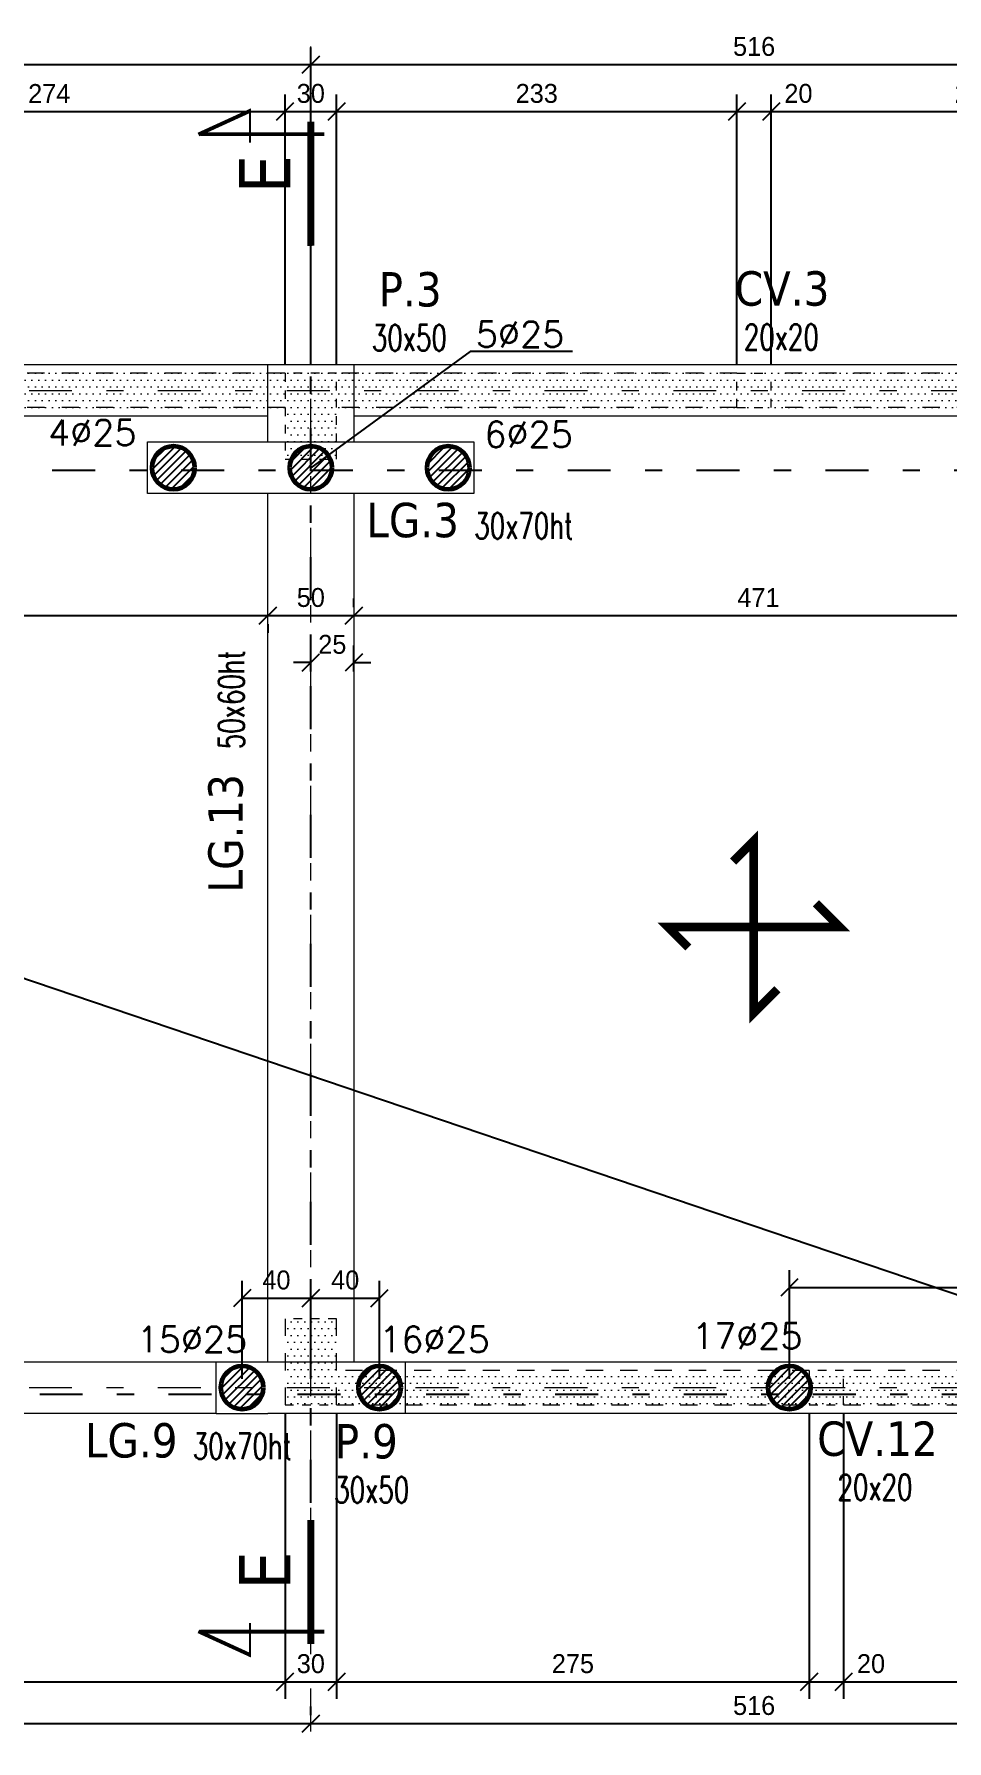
# Model space of a CAD drawing. Header units: centimetres. Extents: x -4069 to 1403, y -6242 to 452.
# Drawn here: x -2386 to -1855, y -1184 to -192 of the extents above; entities that cross this region are included whole.
import ezdxf
from ezdxf.enums import TextEntityAlignment as Align

# ---------------------------------------------------------------- set-up
doc = ezdxf.new("R2010")
doc.units = ezdxf.units.CM
doc.header["$LTSCALE"] = 100
doc.linetypes.add('GrDotted', pattern=[0.4, 0.1, -0.1, 0.1, -0.1])
doc.linetypes.add('GrFeatureAxis', pattern=[0.85, 0.25, -0.2, 0.1, -0.2, 0.1])
for name, color, linetype in [('COTATION', 1, 'Continuous'), ('farges. Bottom view 4 - Souterain', 7, 'Continuous'), ('STR_LABEL', 20, 'Continuous'), ('STR_TXT', 102, 'Continuous')]:
    doc.layers.add(name, color=color, linetype=linetype)
doc.styles.add('EPAIS', font='TAHOMA.TTF')
doc.styles.add('FIN', font='romans.shx')
doc.dimstyles.new('BRUNO-502', dxfattribs={"dimtxt": 11, "dimasz": 10, "dimexe": 10, "dimexo": 5, "dimgap": 5, "dimtad": 1, "dimdec": 0, "dimzin": 0, "dimdsep": 46, "dimtxsty": 'Standard', "dimblk": 'OBLIQUE', "dimcen": 0, "dimclrt": 7, "dimadec": 0, "dimazin": 0, "dimtfac": 1, "dimtdec": 0, "dimtix": 1, "dimtofl": 0, "dimtmove": 0, "dimatfit": 3, "dimldrblk": 'OBLIQUE', "dimfxl": 0, "dimtolj": 1, "dimtzin": 0, "dimarcsym": 0})

# ---------------------------------------------------------------- blocks, each defined once
blk = doc.blocks.new('_OBLIQUE')
at = {"color": 0, "linetype": 'ByBlock'}
blk.add_line((-0.5, -0.5), (0.5, 0.5), dxfattribs=at)
blk = doc.blocks.new('*D6')
at = {"layer": 'COTATION', "color": 0, "lineweight": -2}
for p, q in [((-2823.9, -383.86), (-2823.9, -199.39)), ((-2224.9, -383.86), (-2224.9, -199.39)), ((-2823.9, -209.39), (-2224.9, -209.39))]:
    blk.add_line(p, q, dxfattribs=at)
at = {"layer": 'DEFPOINTS', "color": 0}
for p in [(-2224.9, -209.39), (-2823.9, -388.86), (-2224.9, -388.86)]:
    blk.add_point(p, dxfattribs=at)
at = {"layer": 'COTATION', "color": 0, "lineweight": -2, "xscale": 10, "yscale": 10, "zscale": 10, "rotation": 180}
blk.add_blockref('_OBLIQUE', (-2823.9, -209.39), dxfattribs=at)
at = {"layer": 'COTATION', "color": 0, "lineweight": -2, "xscale": 10, "yscale": 10, "zscale": 10}
blk.add_blockref('_OBLIQUE', (-2224.9, -209.39), dxfattribs=at)
at = {"layer": 'COTATION', "color": 7, "insert": (-2524.4, -198.89), "char_height": 11, "attachment_point": 5}
blk.add_mtext('\\A1;599', dxfattribs=at)
blk = doc.blocks.new('*D7')
at = {"layer": 'COTATION', "color": 0, "lineweight": -2}
for p, q in [((-2224.9, -383.86), (-2224.9, -199.39)), ((-1708.9, -440.36), (-1708.9, -199.39)), ((-2224.9, -209.39), (-1708.9, -209.39))]:
    blk.add_line(p, q, dxfattribs=at)
at = {"layer": 'DEFPOINTS', "color": 0}
for p in [(-1708.9, -209.39), (-2224.9, -388.86), (-1708.9, -445.36)]:
    blk.add_point(p, dxfattribs=at)
at = {"layer": 'COTATION', "color": 0, "lineweight": -2, "xscale": 10, "yscale": 10, "zscale": 10, "rotation": 180}
blk.add_blockref('_OBLIQUE', (-2224.9, -209.39), dxfattribs=at)
at = {"layer": 'COTATION', "color": 0, "lineweight": -2, "xscale": 10, "yscale": 10, "zscale": 10}
blk.add_blockref('_OBLIQUE', (-1708.9, -209.39), dxfattribs=at)
at = {"layer": 'COTATION', "color": 7, "insert": (-1966.9, -198.89), "char_height": 11, "attachment_point": 5}
blk.add_mtext('\\A1;516', dxfattribs=at)
blk = doc.blocks.new('*D14')
at = {"layer": 'COTATION', "color": 0, "lineweight": -2}
for p, q in [((-2803.9, -524.9), (-2803.9, -519.9)), ((-2803.9, -529.9), (-2249.9, -529.9)), ((-2249.9, -534.9), (-2249.9, -539.9))]:
    blk.add_line(p, q, dxfattribs=at)
at = {"layer": 'DEFPOINTS', "color": 0}
for p in [(-2803.9, -529.9), (-2249.9, -529.9), (-2249.9, -529.9)]:
    blk.add_point(p, dxfattribs=at)
at = {"layer": 'COTATION', "color": 0, "lineweight": -2, "xscale": 10, "yscale": 10, "zscale": 10, "rotation": 180}
blk.add_blockref('_OBLIQUE', (-2803.9, -529.9), dxfattribs=at)
at = {"layer": 'COTATION', "color": 0, "lineweight": -2, "xscale": 10, "yscale": 10, "zscale": 10}
blk.add_blockref('_OBLIQUE', (-2249.9, -529.9), dxfattribs=at)
at = {"layer": 'COTATION', "color": 7, "insert": (-2526.9, -519.4), "char_height": 11, "attachment_point": 5}
blk.add_mtext('\\A1;554', dxfattribs=at)
blk = doc.blocks.new('*D15')
at = {"layer": 'COTATION', "color": 0, "lineweight": -2}
for p, q in [((-2199.9, -524.9), (-2199.9, -519.9)), ((-2249.9, -529.9), (-2199.9, -529.9)), ((-2249.9, -534.9), (-2249.9, -539.9))]:
    blk.add_line(p, q, dxfattribs=at)
at = {"layer": 'DEFPOINTS', "color": 0}
for p in [(-2249.9, -529.9), (-2199.9, -529.9), (-2199.9, -529.9)]:
    blk.add_point(p, dxfattribs=at)
at = {"layer": 'COTATION', "color": 0, "lineweight": -2, "xscale": 10, "yscale": 10, "zscale": 10, "rotation": 180}
blk.add_blockref('_OBLIQUE', (-2249.9, -529.9), dxfattribs=at)
at = {"layer": 'COTATION', "color": 0, "lineweight": -2, "xscale": 10, "yscale": 10, "zscale": 10}
blk.add_blockref('_OBLIQUE', (-2199.9, -529.9), dxfattribs=at)
at = {"layer": 'COTATION', "color": 7, "insert": (-2224.9, -519.4), "char_height": 11, "attachment_point": 5}
blk.add_mtext('\\A1;50', dxfattribs=at)
blk = doc.blocks.new('*D16')
at = {"layer": 'COTATION', "color": 0, "lineweight": -2}
for p, q in [((-2199.9, -524.9), (-2199.9, -519.9)), ((-1728.9, -524.9), (-1728.9, -519.9)), ((-2199.9, -529.9), (-1728.9, -529.9))]:
    blk.add_line(p, q, dxfattribs=at)
at = {"layer": 'DEFPOINTS', "color": 0}
for p in [(-2199.9, -529.9), (-1728.9, -529.9), (-1728.9, -529.9)]:
    blk.add_point(p, dxfattribs=at)
at = {"layer": 'COTATION', "color": 0, "lineweight": -2, "xscale": 10, "yscale": 10, "zscale": 10, "rotation": 180}
blk.add_blockref('_OBLIQUE', (-2199.9, -529.9), dxfattribs=at)
at = {"layer": 'COTATION', "color": 0, "lineweight": -2, "xscale": 10, "yscale": 10, "zscale": 10}
blk.add_blockref('_OBLIQUE', (-1728.9, -529.9), dxfattribs=at)
at = {"layer": 'COTATION', "color": 7, "insert": (-1964.4, -519.4), "char_height": 11, "attachment_point": 5}
blk.add_mtext('\\A1;471', dxfattribs=at)
blk = doc.blocks.new('*D26')
at = {"layer": 'COTATION', "color": 0, "lineweight": -2}
for p, q in [((-2514.4, -383.86), (-2514.4, -226.71)), ((-2239.9, -383.86), (-2239.9, -226.71)), ((-2514.4, -236.71), (-2239.9, -236.71))]:
    blk.add_line(p, q, dxfattribs=at)
at = {"layer": 'DEFPOINTS', "color": 0}
for p in [(-2239.9, -236.71), (-2514.4, -388.86), (-2239.9, -388.86)]:
    blk.add_point(p, dxfattribs=at)
at = {"layer": 'COTATION', "color": 0, "lineweight": -2, "xscale": 10, "yscale": 10, "zscale": 10, "rotation": 180}
blk.add_blockref('_OBLIQUE', (-2514.4, -236.71), dxfattribs=at)
at = {"layer": 'COTATION', "color": 0, "lineweight": -2, "xscale": 10, "yscale": 10, "zscale": 10}
blk.add_blockref('_OBLIQUE', (-2239.9, -236.71), dxfattribs=at)
at = {"layer": 'COTATION', "color": 7, "insert": (-2377.15, -226.21), "char_height": 11, "attachment_point": 5}
blk.add_mtext('\\A1;274', dxfattribs=at)
blk = doc.blocks.new('*D27')
at = {"layer": 'COTATION', "color": 0, "lineweight": -2}
for p, q in [((-2239.9, -383.86), (-2239.9, -226.71)), ((-2209.9, -383.86), (-2209.9, -226.71)), ((-2239.9, -236.71), (-2209.9, -236.71))]:
    blk.add_line(p, q, dxfattribs=at)
at = {"layer": 'DEFPOINTS', "color": 0}
for p in [(-2209.9, -236.71), (-2239.9, -388.86), (-2209.9, -388.86)]:
    blk.add_point(p, dxfattribs=at)
at = {"layer": 'COTATION', "color": 0, "lineweight": -2, "xscale": 10, "yscale": 10, "zscale": 10, "rotation": 180}
blk.add_blockref('_OBLIQUE', (-2239.9, -236.71), dxfattribs=at)
at = {"layer": 'COTATION', "color": 0, "lineweight": -2, "xscale": 10, "yscale": 10, "zscale": 10}
blk.add_blockref('_OBLIQUE', (-2209.9, -236.71), dxfattribs=at)
at = {"layer": 'COTATION', "color": 7, "insert": (-2224.9, -226.21), "char_height": 11, "attachment_point": 5}
blk.add_mtext('\\A1;30', dxfattribs=at)
blk = doc.blocks.new('*D28')
at = {"layer": 'COTATION', "color": 0, "lineweight": -2}
for p, q in [((-2209.9, -383.86), (-2209.9, -226.71)), ((-1976.9, -383.86), (-1976.9, -226.71)), ((-2209.9, -236.71), (-1976.9, -236.71))]:
    blk.add_line(p, q, dxfattribs=at)
at = {"layer": 'DEFPOINTS', "color": 0}
for p in [(-1976.9, -236.71), (-2209.9, -388.86), (-1976.9, -388.86)]:
    blk.add_point(p, dxfattribs=at)
at = {"layer": 'COTATION', "color": 0, "lineweight": -2, "xscale": 10, "yscale": 10, "zscale": 10, "rotation": 180}
blk.add_blockref('_OBLIQUE', (-2209.9, -236.71), dxfattribs=at)
at = {"layer": 'COTATION', "color": 0, "lineweight": -2, "xscale": 10, "yscale": 10, "zscale": 10}
blk.add_blockref('_OBLIQUE', (-1976.9, -236.71), dxfattribs=at)
at = {"layer": 'COTATION', "color": 7, "insert": (-2093.4, -226.21), "char_height": 11, "attachment_point": 5}
blk.add_mtext('\\A1;233', dxfattribs=at)
blk = doc.blocks.new('*D29')
at = {"layer": 'COTATION', "color": 0, "lineweight": -2}
for p, q in [((-1976.9, -383.86), (-1976.9, -226.71)), ((-1956.9, -383.86), (-1956.9, -226.71)), ((-1976.9, -236.71), (-1956.9, -236.71))]:
    blk.add_line(p, q, dxfattribs=at)
at = {"layer": 'DEFPOINTS', "color": 0}
for p in [(-1956.9, -236.71), (-1976.9, -388.86), (-1956.9, -388.86)]:
    blk.add_point(p, dxfattribs=at)
at = {"layer": 'COTATION', "color": 0, "lineweight": -2, "xscale": 10, "yscale": 10, "zscale": 10, "rotation": 180}
blk.add_blockref('_OBLIQUE', (-1976.9, -236.71), dxfattribs=at)
at = {"layer": 'COTATION', "color": 0, "lineweight": -2, "xscale": 10, "yscale": 10, "zscale": 10}
blk.add_blockref('_OBLIQUE', (-1956.9, -236.71), dxfattribs=at)
at = {"layer": 'COTATION', "color": 7, "insert": (-1941.11, -226.21), "char_height": 11, "attachment_point": 5}
blk.add_mtext('\\A1;20', dxfattribs=at)
blk = doc.blocks.new('*D30')
at = {"layer": 'COTATION', "color": 0, "lineweight": -2}
for p, q in [((-1956.9, -383.86), (-1956.9, -226.71)), ((-1718.9, -383.86), (-1718.9, -226.71)), ((-1956.9, -236.71), (-1718.9, -236.71))]:
    blk.add_line(p, q, dxfattribs=at)
at = {"layer": 'DEFPOINTS', "color": 0}
for p in [(-1718.9, -236.71), (-1956.9, -388.86), (-1718.9, -388.86)]:
    blk.add_point(p, dxfattribs=at)
at = {"layer": 'COTATION', "color": 0, "lineweight": -2, "xscale": 10, "yscale": 10, "zscale": 10, "rotation": 180}
blk.add_blockref('_OBLIQUE', (-1956.9, -236.71), dxfattribs=at)
at = {"layer": 'COTATION', "color": 0, "lineweight": -2, "xscale": 10, "yscale": 10, "zscale": 10}
blk.add_blockref('_OBLIQUE', (-1718.9, -236.71), dxfattribs=at)
at = {"layer": 'COTATION', "color": 7, "insert": (-1837.9, -226.21), "char_height": 11, "attachment_point": 5}
blk.add_mtext('\\A1;238', dxfattribs=at)
blk = doc.blocks.new('*D46')
at = {"layer": 'COTATION', "color": 0, "lineweight": -2}
for p, q in [((-2264.9, -973.86), (-2264.9, -916.85)), ((-2224.9, -973.86), (-2224.9, -916.85)), ((-2264.9, -926.85), (-2224.9, -926.85))]:
    blk.add_line(p, q, dxfattribs=at)
at = {"layer": 'DEFPOINTS', "color": 0}
for p in [(-2224.9, -926.85), (-2264.9, -978.86), (-2224.9, -978.86)]:
    blk.add_point(p, dxfattribs=at)
at = {"layer": 'COTATION', "color": 0, "lineweight": -2, "xscale": 10, "yscale": 10, "zscale": 10, "rotation": 180}
blk.add_blockref('_OBLIQUE', (-2264.9, -926.85), dxfattribs=at)
at = {"layer": 'COTATION', "color": 0, "lineweight": -2, "xscale": 10, "yscale": 10, "zscale": 10}
blk.add_blockref('_OBLIQUE', (-2224.9, -926.85), dxfattribs=at)
at = {"layer": 'COTATION', "color": 7, "insert": (-2244.9, -916.35), "char_height": 11, "attachment_point": 5}
blk.add_mtext('\\A1;40', dxfattribs=at)
blk = doc.blocks.new('*D47')
at = {"layer": 'COTATION', "color": 0, "lineweight": -2}
for p, q in [((-2224.9, -973.86), (-2224.9, -916.85)), ((-2184.9, -973.86), (-2184.9, -916.85)), ((-2224.9, -926.85), (-2184.9, -926.85))]:
    blk.add_line(p, q, dxfattribs=at)
at = {"layer": 'DEFPOINTS', "color": 0}
for p in [(-2184.9, -926.85), (-2224.9, -978.86), (-2184.9, -978.86)]:
    blk.add_point(p, dxfattribs=at)
at = {"layer": 'COTATION', "color": 0, "lineweight": -2, "xscale": 10, "yscale": 10, "zscale": 10, "rotation": 180}
blk.add_blockref('_OBLIQUE', (-2224.9, -926.85), dxfattribs=at)
at = {"layer": 'COTATION', "color": 0, "lineweight": -2, "xscale": 10, "yscale": 10, "zscale": 10}
blk.add_blockref('_OBLIQUE', (-2184.9, -926.85), dxfattribs=at)
at = {"layer": 'COTATION', "color": 7, "insert": (-2204.9, -916.35), "char_height": 11, "attachment_point": 5}
blk.add_mtext('\\A1;40', dxfattribs=at)
blk = doc.blocks.new('*D48')
at = {"layer": 'COTATION', "color": 0, "lineweight": -2}
for p, q in [((-1946.4, -973.86), (-1946.4, -910.65)), ((-1708.9, -967.65), (-1708.9, -910.65)), ((-1946.4, -920.65), (-1708.9, -920.65))]:
    blk.add_line(p, q, dxfattribs=at)
at = {"layer": 'DEFPOINTS', "color": 0}
for p in [(-1708.9, -920.65), (-1708.9, -972.65), (-1946.4, -978.86)]:
    blk.add_point(p, dxfattribs=at)
at = {"layer": 'COTATION', "color": 0, "lineweight": -2, "xscale": 10, "yscale": 10, "zscale": 10, "rotation": 180}
blk.add_blockref('_OBLIQUE', (-1946.4, -920.65), dxfattribs=at)
at = {"layer": 'COTATION', "color": 0, "lineweight": -2, "xscale": 10, "yscale": 10, "zscale": 10}
blk.add_blockref('_OBLIQUE', (-1708.9, -920.65), dxfattribs=at)
at = {"layer": 'COTATION', "color": 7, "insert": (-1827.65, -910.15), "char_height": 11, "attachment_point": 5}
blk.add_mtext('\\A1;238', dxfattribs=at)
blk = doc.blocks.new('*D52')
at = {"layer": 'COTATION', "color": 0, "lineweight": -2}
for p, q in [((-2224.9, -562.32), (-2224.9, -547.16)), ((-2199.9, -562.32), (-2199.9, -547.16)), ((-2224.9, -557.16), (-2234.9, -557.16)), ((-2199.9, -557.16), (-2189.9, -557.16))]:
    blk.add_line(p, q, dxfattribs=at)
at = {"layer": 'DEFPOINTS', "color": 0}
for p in [(-2199.9, -557.16), (-2224.9, -567.32), (-2199.9, -567.32)]:
    blk.add_point(p, dxfattribs=at)
at = {"layer": 'COTATION', "color": 0, "lineweight": -2, "xscale": 10, "yscale": 10, "zscale": 10}
blk.add_blockref('_OBLIQUE', (-2224.9, -557.16), dxfattribs=at)
at = {"layer": 'COTATION', "color": 0, "lineweight": -2, "xscale": 10, "yscale": 10, "zscale": 10, "rotation": 180}
blk.add_blockref('_OBLIQUE', (-2199.9, -557.16), dxfattribs=at)
at = {"layer": 'COTATION', "color": 7, "insert": (-2212.4, -546.66), "char_height": 11, "attachment_point": 5}
blk.add_mtext('\\A1;25', dxfattribs=at)
blk = doc.blocks.new('*D68')
at = {"layer": 'COTATION', "color": 0, "lineweight": -2}
for p, q in [((-2224.9, -1169.35), (-2224.9, -1164.35)), ((-1708.9, -1165.76), (-1708.9, -1184.35)), ((-1708.9, -1174.35), (-2224.9, -1174.35))]:
    blk.add_line(p, q, dxfattribs=at)
at = {"layer": 'DEFPOINTS', "color": 0}
for p in [(-1708.9, -1160.76), (-2224.9, -1174.35), (-2224.9, -1174.35)]:
    blk.add_point(p, dxfattribs=at)
at = {"layer": 'COTATION', "color": 0, "lineweight": -2, "xscale": 10, "yscale": 10, "zscale": 10, "rotation": 180}
blk.add_blockref('_OBLIQUE', (-2224.9, -1174.35), dxfattribs=at)
at = {"layer": 'COTATION', "color": 0, "lineweight": -2, "xscale": 10, "yscale": 10, "zscale": 10}
blk.add_blockref('_OBLIQUE', (-1708.9, -1174.35), dxfattribs=at)
at = {"layer": 'COTATION', "color": 7, "insert": (-1966.9, -1163.85), "char_height": 11, "attachment_point": 5}
blk.add_mtext('\\A1;516', dxfattribs=at)
blk = doc.blocks.new('*D69')
at = {"layer": 'COTATION', "color": 0, "lineweight": -2}
for p, q in [((-2823.9, -1163.62), (-2823.9, -1184.35)), ((-2224.9, -1169.35), (-2224.9, -1164.35)), ((-2224.9, -1174.35), (-2823.9, -1174.35))]:
    blk.add_line(p, q, dxfattribs=at)
at = {"layer": 'DEFPOINTS', "color": 0}
for p in [(-2823.9, -1158.62), (-2823.9, -1174.35), (-2224.9, -1174.35)]:
    blk.add_point(p, dxfattribs=at)
at = {"layer": 'COTATION', "color": 0, "lineweight": -2, "xscale": 10, "yscale": 10, "zscale": 10, "rotation": 180}
blk.add_blockref('_OBLIQUE', (-2823.9, -1174.35), dxfattribs=at)
at = {"layer": 'COTATION', "color": 0, "lineweight": -2, "xscale": 10, "yscale": 10, "zscale": 10}
blk.add_blockref('_OBLIQUE', (-2224.9, -1174.35), dxfattribs=at)
at = {"layer": 'COTATION', "color": 7, "insert": (-2524.4, -1163.85), "char_height": 11, "attachment_point": 5}
blk.add_mtext('\\A1;599', dxfattribs=at)
blk = doc.blocks.new('*D78')
at = {"layer": 'COTATION', "color": 0, "lineweight": -2}
for p, q in [((-2808.9, -993.86), (-2808.9, -1160)), ((-2239.9, -993.86), (-2239.9, -1160)), ((-2808.9, -1150), (-2239.9, -1150))]:
    blk.add_line(p, q, dxfattribs=at)
at = {"layer": 'DEFPOINTS', "color": 0}
for p in [(-2808.9, -988.86), (-2239.9, -988.86), (-2239.9, -1150)]:
    blk.add_point(p, dxfattribs=at)
at = {"layer": 'COTATION', "color": 0, "lineweight": -2, "xscale": 10, "yscale": 10, "zscale": 10, "rotation": 180}
blk.add_blockref('_OBLIQUE', (-2808.9, -1150), dxfattribs=at)
at = {"layer": 'COTATION', "color": 0, "lineweight": -2, "xscale": 10, "yscale": 10, "zscale": 10}
blk.add_blockref('_OBLIQUE', (-2239.9, -1150), dxfattribs=at)
at = {"layer": 'COTATION', "color": 7, "insert": (-2524.4, -1139.5), "char_height": 11, "attachment_point": 5}
blk.add_mtext('\\A1;569', dxfattribs=at)
blk = doc.blocks.new('*D79')
at = {"layer": 'COTATION', "color": 0, "lineweight": -2}
for p, q in [((-2239.9, -993.86), (-2239.9, -1160)), ((-2209.9, -993.86), (-2209.9, -1160)), ((-2239.9, -1150), (-2209.9, -1150))]:
    blk.add_line(p, q, dxfattribs=at)
at = {"layer": 'DEFPOINTS', "color": 0}
for p in [(-2239.9, -988.86), (-2209.9, -988.86), (-2209.9, -1150)]:
    blk.add_point(p, dxfattribs=at)
at = {"layer": 'COTATION', "color": 0, "lineweight": -2, "xscale": 10, "yscale": 10, "zscale": 10, "rotation": 180}
blk.add_blockref('_OBLIQUE', (-2239.9, -1150), dxfattribs=at)
at = {"layer": 'COTATION', "color": 0, "lineweight": -2, "xscale": 10, "yscale": 10, "zscale": 10}
blk.add_blockref('_OBLIQUE', (-2209.9, -1150), dxfattribs=at)
at = {"layer": 'COTATION', "color": 7, "insert": (-2224.9, -1139.5), "char_height": 11, "attachment_point": 5}
blk.add_mtext('\\A1;30', dxfattribs=at)
blk = doc.blocks.new('*D80')
at = {"layer": 'COTATION', "color": 0, "lineweight": -2}
for p, q in [((-2209.9, -993.86), (-2209.9, -1160)), ((-1934.81, -993.86), (-1934.81, -1160)), ((-2209.9, -1150), (-1934.81, -1150))]:
    blk.add_line(p, q, dxfattribs=at)
at = {"layer": 'DEFPOINTS', "color": 0}
for p in [(-2209.9, -988.86), (-1934.81, -988.86), (-1934.81, -1150)]:
    blk.add_point(p, dxfattribs=at)
at = {"layer": 'COTATION', "color": 0, "lineweight": -2, "xscale": 10, "yscale": 10, "zscale": 10, "rotation": 180}
blk.add_blockref('_OBLIQUE', (-2209.9, -1150), dxfattribs=at)
at = {"layer": 'COTATION', "color": 0, "lineweight": -2, "xscale": 10, "yscale": 10, "zscale": 10}
blk.add_blockref('_OBLIQUE', (-1934.81, -1150), dxfattribs=at)
at = {"layer": 'COTATION', "color": 7, "insert": (-2072.36, -1139.5), "char_height": 11, "attachment_point": 5}
blk.add_mtext('\\A1;275', dxfattribs=at)
blk = doc.blocks.new('*D81')
at = {"layer": 'COTATION', "color": 0, "lineweight": -2}
for p, q in [((-1934.81, -993.86), (-1934.81, -1160)), ((-1914.81, -993.86), (-1914.81, -1160)), ((-1934.81, -1150), (-1914.81, -1150))]:
    blk.add_line(p, q, dxfattribs=at)
at = {"layer": 'DEFPOINTS', "color": 0}
for p in [(-1934.81, -988.86), (-1914.81, -988.86), (-1914.81, -1150)]:
    blk.add_point(p, dxfattribs=at)
at = {"layer": 'COTATION', "color": 0, "lineweight": -2, "xscale": 10, "yscale": 10, "zscale": 10, "rotation": 180}
blk.add_blockref('_OBLIQUE', (-1934.81, -1150), dxfattribs=at)
at = {"layer": 'COTATION', "color": 0, "lineweight": -2, "xscale": 10, "yscale": 10, "zscale": 10}
blk.add_blockref('_OBLIQUE', (-1914.81, -1150), dxfattribs=at)
at = {"layer": 'COTATION', "color": 7, "insert": (-1898.86, -1139.5), "char_height": 11, "attachment_point": 5}
blk.add_mtext('\\A1;20', dxfattribs=at)
blk = doc.blocks.new('*D82')
at = {"layer": 'COTATION', "color": 0, "lineweight": -2}
for p, q in [((-1914.81, -993.86), (-1914.81, -1160)), ((-1718.9, -993.86), (-1718.9, -1160)), ((-1914.81, -1150), (-1718.9, -1150))]:
    blk.add_line(p, q, dxfattribs=at)
at = {"layer": 'DEFPOINTS', "color": 0}
for p in [(-1914.81, -988.86), (-1718.9, -988.86), (-1718.9, -1150)]:
    blk.add_point(p, dxfattribs=at)
at = {"layer": 'COTATION', "color": 0, "lineweight": -2, "xscale": 10, "yscale": 10, "zscale": 10, "rotation": 180}
blk.add_blockref('_OBLIQUE', (-1914.81, -1150), dxfattribs=at)
at = {"layer": 'COTATION', "color": 0, "lineweight": -2, "xscale": 10, "yscale": 10, "zscale": 10}
blk.add_blockref('_OBLIQUE', (-1718.9, -1150), dxfattribs=at)
at = {"layer": 'COTATION', "color": 7, "insert": (-1816.86, -1139.5), "char_height": 11, "attachment_point": 5}
blk.add_mtext('\\A1;196', dxfattribs=at)

msp = doc.modelspace()

# ---------------------------------------------------------------- hatches: boundary and pattern name
at = {"layer": 'farges. Bottom view 4 - Souterain', "linetype": 'Continuous', "lineweight": 20}
h = msp.add_hatch(dxfattribs=at)
h.set_pattern_fill('DOTS', color=9, scale=2.5, style=0)
h.paths.add_polyline_path([(-2514.4, -388.86), (-2514.4, -408.86), (-2239.9, -408.86), (-2239.9, -388.86)])
h = msp.add_hatch(dxfattribs=at)
h.set_pattern_fill('DOTS', color=9, scale=2.5, style=0)
h.paths.add_polyline_path([(-2239.9, -388.86), (-2239.9, -438.86), (-2209.9, -438.86), (-2209.9, -388.86)])
h = msp.add_hatch(dxfattribs=at)
h.set_pattern_fill('DOTS', color=9, scale=2.5, style=0)
h.paths.add_polyline_path([(-1976.9, -408.86), (-1976.9, -388.86), (-2209.9, -388.86), (-2209.9, -408.86)])
h = msp.add_hatch(dxfattribs=at)
h.set_pattern_fill('DOTS', color=9, scale=2.5, style=0)
h.paths.add_polyline_path([(-1976.9, -388.86), (-1976.9, -408.86), (-1956.9, -408.86), (-1956.9, -388.86)])
h = msp.add_hatch(dxfattribs=at)
h.set_pattern_fill('DOTS', color=9, scale=2.5, style=0)
h.paths.add_polyline_path([(-1956.9, -388.86), (-1956.9, -408.86), (-1718.9, -408.86), (-1718.9, -388.86)])
at = {"layer": 'farges. Bottom view 4 - Souterain', "linetype": 'Continuous', "lineweight": -3}
h = msp.add_hatch(dxfattribs=at)
h.set_pattern_fill('ANSI31', color=1, style=0)
h.paths.add_polyline_path([(-2317.01, -446.97), (-2317.4, -443.86), (-2317.01, -440.75), (-2315.86, -437.84), (-2314.02, -435.3), (-2311.6, -433.31), (-2308.77, -431.97), (-2305.69, -431.39), (-2302.56, -431.58), (-2299.58, -432.55), (-2296.94, -434.23), (-2294.79, -436.51), (-2293.28, -439.26), (-2292.5, -442.29), (-2292.5, -445.43), (-2293.28, -448.46), (-2294.79, -451.21), (-2296.94, -453.49), (-2299.58, -455.17), (-2302.56, -456.14), (-2305.69, -456.34), (-2308.77, -455.75), (-2311.6, -454.42), (-2314.02, -452.42), (-2315.86, -449.88)])
h = msp.add_hatch(dxfattribs=at)
h.set_pattern_fill('ANSI31', color=1, style=0)
h.paths.add_polyline_path([(-2237.01, -446.97), (-2237.4, -443.86), (-2237.01, -440.75), (-2235.86, -437.84), (-2234.02, -435.3), (-2231.6, -433.31), (-2228.77, -431.97), (-2225.69, -431.39), (-2222.56, -431.58), (-2219.58, -432.55), (-2216.94, -434.23), (-2214.79, -436.51), (-2213.28, -439.26), (-2212.5, -442.29), (-2212.5, -445.43), (-2213.28, -448.46), (-2214.79, -451.21), (-2216.94, -453.49), (-2219.58, -455.17), (-2222.56, -456.14), (-2225.69, -456.34), (-2228.77, -455.75), (-2231.6, -454.42), (-2234.02, -452.42), (-2235.86, -449.88)])
h = msp.add_hatch(dxfattribs=at)
h.set_pattern_fill('ANSI31', color=1, style=0)
h.paths.add_polyline_path([(-2157.01, -446.97), (-2157.4, -443.86), (-2157.01, -440.75), (-2155.86, -437.84), (-2154.02, -435.3), (-2151.6, -433.31), (-2148.77, -431.97), (-2145.69, -431.39), (-2142.56, -431.58), (-2139.58, -432.55), (-2136.94, -434.23), (-2134.79, -436.51), (-2133.28, -439.26), (-2132.5, -442.29), (-2132.5, -445.43), (-2133.28, -448.46), (-2134.79, -451.21), (-2136.94, -453.49), (-2139.58, -455.17), (-2142.56, -456.14), (-2145.69, -456.34), (-2148.77, -455.75), (-2151.6, -454.42), (-2154.02, -452.42), (-2155.86, -449.88)])
at = {"layer": 'farges. Bottom view 4 - Souterain', "linetype": 'Continuous', "lineweight": 20}
h = msp.add_hatch(dxfattribs=at)
h.set_pattern_fill('DOTS', color=9, scale=2.5, style=0)
h.paths.add_polyline_path([(-2239.9, -938.86), (-2239.9, -988.86), (-2209.9, -988.86), (-2209.9, -938.86)])
at = {"layer": 'farges. Bottom view 4 - Souterain', "linetype": 'Continuous', "lineweight": -3}
h = msp.add_hatch(dxfattribs=at)
h.set_pattern_fill('ANSI31', color=1, style=0)
h.paths.add_polyline_path([(-2277.01, -981.97), (-2277.4, -978.86), (-2277.01, -975.75), (-2275.86, -972.84), (-2274.02, -970.3), (-2271.6, -968.31), (-2268.77, -966.97), (-2265.69, -966.39), (-2262.56, -966.58), (-2259.58, -967.55), (-2256.94, -969.23), (-2254.79, -971.51), (-2253.28, -974.26), (-2252.5, -977.29), (-2252.5, -980.43), (-2253.28, -983.46), (-2254.79, -986.21), (-2256.94, -988.49), (-2259.58, -990.17), (-2262.56, -991.14), (-2265.69, -991.34), (-2268.77, -990.75), (-2271.6, -989.42), (-2274.02, -987.42), (-2275.86, -984.88)])
at = {"layer": 'farges. Bottom view 4 - Souterain', "linetype": 'Continuous', "lineweight": 20}
h = msp.add_hatch(dxfattribs=at)
h.set_pattern_fill('DOTS', color=9, scale=2.5, style=0)
h.paths.add_polyline_path([(-1934.81, -988.86), (-1934.81, -968.86), (-2209.9, -968.86), (-2209.9, -988.86)])
at = {"layer": 'farges. Bottom view 4 - Souterain', "linetype": 'Continuous', "lineweight": -3}
h = msp.add_hatch(dxfattribs=at)
h.set_pattern_fill('ANSI31', color=1, style=0)
h.paths.add_polyline_path([(-2197.01, -981.97), (-2197.4, -978.86), (-2197.01, -975.75), (-2195.86, -972.84), (-2194.02, -970.3), (-2191.6, -968.31), (-2188.77, -966.97), (-2185.69, -966.39), (-2182.56, -966.58), (-2179.58, -967.55), (-2176.94, -969.23), (-2174.79, -971.51), (-2173.28, -974.26), (-2172.5, -977.29), (-2172.5, -980.43), (-2173.28, -983.46), (-2174.79, -986.21), (-2176.94, -988.49), (-2179.58, -990.17), (-2182.56, -991.14), (-2185.69, -991.34), (-2188.77, -990.75), (-2191.6, -989.42), (-2194.02, -987.42), (-2195.86, -984.88)])
h = msp.add_hatch(dxfattribs=at)
h.set_pattern_fill('ANSI31', color=1, style=0)
h.paths.add_polyline_path([(-1958.51, -981.97), (-1958.9, -978.86), (-1958.51, -975.75), (-1957.36, -972.84), (-1955.52, -970.3), (-1953.1, -968.31), (-1950.27, -966.97), (-1947.19, -966.39), (-1944.06, -966.58), (-1941.08, -967.55), (-1938.44, -969.23), (-1936.29, -971.51), (-1934.78, -974.26), (-1934, -977.29), (-1934, -980.43), (-1934.78, -983.46), (-1936.29, -986.21), (-1938.44, -988.49), (-1941.08, -990.17), (-1944.06, -991.14), (-1947.19, -991.34), (-1950.27, -990.75), (-1953.1, -989.42), (-1955.52, -987.42), (-1957.36, -984.88)])
at = {"layer": 'farges. Bottom view 4 - Souterain', "linetype": 'Continuous', "lineweight": 20}
h = msp.add_hatch(dxfattribs=at)
h.set_pattern_fill('DOTS', color=9, scale=2.5, style=0)
h.paths.add_polyline_path([(-1934.81, -968.86), (-1934.81, -988.86), (-1914.81, -988.86), (-1914.81, -968.86)])
h = msp.add_hatch(dxfattribs=at)
h.set_pattern_fill('DOTS', color=9, scale=2.5, style=0)
h.paths.add_polyline_path([(-1914.81, -968.86), (-1914.81, -988.86), (-1718.9, -988.86), (-1718.9, -968.86)])

# ---------------------------------------------------------------- linework, layer by layer
at = {"color": 1, "linetype": 'ByBlock', "const_width": 5}
for points in [[(-1979.14, -672.97), (-1967.15, -660.98), (-1967.15, -710.98)], [(-1967.15, -710.98), (-1917.15, -710.98), (-1930.9, -697.23)], [(-2005.16, -722.97), (-2017.15, -710.98), (-1967.15, -710.98)], [(-1967.15, -710.98), (-1967.15, -760.98), (-1953.39, -747.23)]]:
    msp.add_lwpolyline(points, dxfattribs=at)
at = {"layer": 'COTATION'}
msp.add_lwpolyline([(-2072.55, -376.2), (-2132.09, -376.2), (-2224.9, -443.86)], dxfattribs=at)
at = {"layer": 'farges. Bottom view 4 - Souterain', "color": 251, "linetype": 'GrFeatureAxis', "lineweight": 18}
for p, q in [((-2224.9, -1178.86), (-2224.9, -198.86)), ((-4038.9, -398.86), (-989.59, -398.86)), ((-4038.9, -978.86), (-989.59, -978.86))]:
    msp.add_line(p, q, dxfattribs=at)
at = {"layer": 'farges. Bottom view 4 - Souterain', "color": 102, "linetype": 'Continuous', "lineweight": 20}
for p, q in [((-2803.9, -383.86), (-2249.9, -383.86)), ((-2249.9, -383.86), (-2199.9, -383.86)), ((-2249.9, -428.86), (-2249.9, -383.86)), ((-2199.9, -383.86), (-2199.9, -428.86)), ((-2199.9, -383.86), (-1728.9, -383.86)), ((-2249.9, -413.86), (-2803.9, -413.86)), ((-1728.9, -413.86), (-2199.9, -413.86)), ((-2319.9, -428.86), (-2130, -428.86)), ((-2319.9, -458.86), (-2319.9, -428.86)), ((-2130, -428.86), (-2130, -458.86)), ((-2130, -458.86), (-2319.9, -458.86)), ((-2249.9, -963.86), (-2249.9, -458.86)), ((-2199.9, -458.86), (-2199.9, -963.86)), ((-2769, -963.86), (-2279.9, -963.86)), ((-2279.9, -963.86), (-2170, -963.86)), ((-2279.9, -993.86), (-2279.9, -963.86)), ((-2170, -963.86), (-1728.9, -963.86)), ((-2170, -963.86), (-2170, -993.86)), ((-2279.9, -993.86), (-2769, -993.86)), ((-2279.9, -993.86), (-2249.9, -993.86)), ((-2199.9, -993.86), (-2249.9, -993.86)), ((-2170, -993.86), (-2199.9, -993.86)), ((-1728.9, -993.86), (-2170, -993.86))]:
    msp.add_line(p, q, dxfattribs=at)
at = {"layer": 'farges. Bottom view 4 - Souterain', "color": 9, "linetype": 'GrDotted', "lineweight": 15}
for p, q in [((-2239.9, -388.86), (-2514.4, -388.86)), ((-1976.9, -388.86), (-2209.9, -388.86)), ((-1718.9, -388.86), (-1956.9, -388.86)), ((-2239.9, -408.86), (-2514.4, -408.86)), ((-1976.9, -408.86), (-2209.9, -408.86)), ((-1718.9, -408.86), (-1956.9, -408.86)), ((-2239.9, -938.86), (-2239.9, -988.86)), ((-2209.9, -988.86), (-2209.9, -938.86)), ((-1934.81, -968.86), (-2209.9, -968.86)), ((-1718.9, -968.86), (-1914.81, -968.86)), ((-2209.9, -988.86), (-1934.81, -988.86)), ((-1914.81, -988.86), (-1718.9, -988.86))]:
    msp.add_line(p, q, dxfattribs=at)
at = {"layer": 'farges. Bottom view 4 - Souterain', "color": 9, "linetype": 'GrDotted', "lineweight": 20, "ltscale": 0.5}
for p, q in [((-2239.9, -388.86), (-2239.9, -408.86)), ((-2209.9, -408.86), (-2209.9, -388.86)), ((-1976.9, -408.86), (-1976.9, -388.86)), ((-1956.9, -408.86), (-1956.9, -388.86))]:
    msp.add_line(p, q, dxfattribs=at)
at = {"layer": 'farges. Bottom view 4 - Souterain', "color": 9, "linetype": 'GrDotted', "lineweight": 15, "ltscale": 0.5}
for p, q in [((-2209.9, -388.86), (-2239.9, -388.86)), ((-1976.9, -388.86), (-1956.9, -388.86)), ((-2239.9, -408.86), (-2239.9, -438.86)), ((-2209.9, -438.86), (-2209.9, -408.86)), ((-1976.9, -408.86), (-1956.9, -408.86)), ((-2239.9, -438.86), (-2209.9, -438.86)), ((-2209.9, -938.86), (-2239.9, -938.86)), ((-1914.81, -968.86), (-1934.81, -968.86)), ((-1934.81, -968.86), (-1934.81, -988.86)), ((-1914.81, -988.86), (-1914.81, -968.86)), ((-2239.9, -988.86), (-2209.9, -988.86)), ((-1934.81, -988.86), (-1914.81, -988.86))]:
    msp.add_line(p, q, dxfattribs=at)
at = {"layer": 'farges. Bottom view 4 - Souterain', "color": 7, "linetype": 'GrFeatureAxis', "lineweight": -3}
for points in [[(-2224.9, -1120.84), (-2224.9, -249.85)], [(-3575.4, -445.36), (-1197.61, -445.36)], [(-4032.71, -982.69), (-1168.42, -982.69)]]:
    msp.add_lwpolyline(points, dxfattribs=at)
at = {"layer": 'farges. Bottom view 4 - Souterain', "color": 6, "linetype": 'Continuous', "lineweight": 60}
for centre, major_axis, start_param, end_param in [((-2304.9, -443.86), (8.84, 8.84), 5.497787, 11.780972), ((-2224.9, -443.86), (8.84, 8.84), 5.497787, 11.780972), ((-2144.9, -443.86), (8.84, 8.84), 5.497787, 11.780972), ((-2264.9, -978.86), (8.84, 8.84), 5.497787, 11.780972), ((-2184.9, -978.86), (8.84, 8.84), 5.497787, 11.780972), ((-1946.4, -978.86), (-8.84, 8.84), 3.926991, 10.210176)]:
    msp.add_ellipse(centre, major_axis=major_axis, ratio=1, start_param=start_param, end_param=end_param, dxfattribs=at)
at = {"layer": 'STR_LABEL'}
msp.add_line((-2480.15, -710.98), (-1718.9, -968.86), dxfattribs=at)
at = {"layer": 'STR_TXT', "color": 4}
for points in [[(-2290.34, -250.04, 2.24, 2.24, 0), (-2260.34, -236.32, 1.12, 1.12, 0), (-2260.34, -254.83, 1.12, 1.12, 0)], [(-2290.34, -1120.64, 2.24, 2.24, 0), (-2260.34, -1134.36, 1.12, 1.12, 0), (-2260.34, -1115.86, 1.12, 1.12, 0)]]:
    msp.add_lwpolyline(points, format="xyseb", dxfattribs=at)
for points, const_width in [([(-2224.88, -314.8), (-2224.91, -242.65)], 3.92), ([(-2217.05, -249.85), (-2289.13, -249.87)], 2.24), ([(-2224.88, -1055.88), (-2224.91, -1128.03)], 3.92), ([(-2217.05, -1120.84), (-2289.13, -1120.82)], 2.24)]:
    msp.add_lwpolyline(points, dxfattribs=dict(at, const_width=const_width))

# ---------------------------------------------------------------- texts
at = {"layer": 'STR_TXT', "color": 4, "style": 'EPAIS'}
for p in [(-2251.75, -273.16, -1616.23), (-2251.75, -1085.28, -1616.23)]:
    msp.add_text('E', height=30, rotation=90, dxfattribs=at).set_placement(p, align=Align.MIDDLE_CENTER)
at = {"layer": 'STR_TXT', "style": 'EPAIS'}
for s, p in [('P.3', (-2167.12, -340.08, 188)), ('CV.3', (-1950.62, -339.58, 188)), ('LG.3', (-2165.64, -474.26, 188)), ('LG.9', (-2329.42, -1009.53, 188)), ('P.9', (-2192.62, -1010.08, 188)), ('CV.12', (-1895.12, -1008.58, 188))]:
    msp.add_text(s, height=20, dxfattribs=at).set_placement(p, align=Align.MIDDLE_CENTER)
at = {"layer": 'STR_TXT', "style": 'FIN', "width": 0.7}
for s, p in [('30x50 ', (-2163.96, -380.34, 188)), ('20x20 ', (-1947.46, -379.84, 188)), ('30x70ht', (-2100.97, -489.69)), ('30x70ht', (-2264.78, -1024.95)), ('30x50', (-2189.46, -1050.34, 188)), ('20x20 ', (-1892.96, -1048.84, 188))]:
    msp.add_text(s, height=15, dxfattribs=at).set_placement(p, align=Align.BOTTOM_CENTER)
msp.add_text('50x60ht ', height=15, rotation=90, dxfattribs=at).set_placement((-2259.14, -575.15), align=Align.BOTTOM_CENTER)
at = {"layer": 'STR_TXT', "style": 'EPAIS'}
msp.add_text('LG.13', height=20, rotation=90, dxfattribs=at).set_placement((-2274.56, -656.46, 188), align=Align.MIDDLE_CENTER)
at = {"layer": 'STR_TXT', "char_height": 15, "attachment_point": 5, "style": 'FIN'}
for s, insert in [('{\\Fsimplex|c0;5%%C25}', (-2103.12, -366.23)), ('{\\Fsimplex|c0;4%%C25}', (-2352.09, -423.46)), ('{\\Fsimplex|c0;6%%C25}', (-2098.17, -424.46)), ('{\\Fsimplex|c0;17%%C25}', (-1970.9, -948.86)), ('{\\Fsimplex|c0;15%%C25}', (-2294.07, -950.86)), ('{\\Fsimplex|c0;16%%C25}', (-2152.95, -950.86))]:
    msp.add_mtext(s, dxfattribs=dict(at, insert=insert))

# ---------------------------------------------------------------- dimensions: what is measured, and where the dimension line sits
at = {"layer": 'COTATION'}
for base, p1, p2, picture, middle in [((-2224.9, -209.39), (-2823.9, -388.86), (-2224.9, -388.86), '*D6', (-2524.4, -198.89)), ((-1708.9, -209.39), (-2224.9, -388.86), (-1708.9, -445.36), '*D7', (-1966.9, -198.89)), ((-2239.90458619, -236.70995117), (-2514.40458619, -388.86091415), (-2239.90458619, -388.86091415), '*D26', (-2377.15458619, -226.20995117)), ((-2209.9, -236.71), (-2239.9, -388.86), (-2209.9, -388.86), '*D27', (-2224.9, -226.21)), ((-1976.9, -236.71), (-2209.9, -388.86), (-1976.9, -388.86), '*D28', (-2093.4, -226.21)), ((-1718.9, -236.71), (-1956.9, -388.86), (-1718.9, -388.86), '*D30', (-1837.9, -226.21)), ((-2249.9, -529.9), (-2803.9, -529.9), (-2249.9, -529.9), '*D14', (-2526.9, -519.4)), ((-2199.9, -529.9), (-2249.9, -529.9), (-2199.9, -529.9), '*D15', (-2224.9, -519.4)), ((-1728.9, -529.9), (-2199.9, -529.9), (-1728.9, -529.9), '*D16', (-1964.4, -519.4)), ((-2184.9, -926.85), (-2224.9, -978.86), (-2184.9, -978.86), '*D47', (-2204.9, -916.35)), ((-2239.9, -1150), (-2808.9, -988.86), (-2239.9, -988.86), '*D78', (-2524.4, -1139.5)), ((-2209.9, -1150), (-2239.9, -988.86), (-2209.9, -988.86), '*D79', (-2224.9, -1139.5)), ((-1934.81, -1150), (-2209.9, -988.86), (-1934.81, -988.86), '*D80', (-2072.36, -1139.5)), ((-1718.9, -1150), (-1914.81, -988.86), (-1718.9, -988.86), '*D82', (-1816.86, -1139.5)), ((-2823.9, -1174.35), (-2224.9, -1174.35), (-2823.9, -1158.62), '*D69', (-2524.4, -1163.85)), ((-2224.9, -1174.35), (-1708.9, -1160.76), (-2224.9, -1174.35), '*D68', (-1966.9, -1163.85))]:
    dim = msp.add_linear_dim(base=base, p1=p1, p2=p2, dimstyle='BRUNO-502', override={"dimtmove": 1}, dxfattribs=at)
    dim.commit()
    dim.dimension.update_dxf_attribs({"geometry": picture, "text_midpoint": middle})
for base, p1, p2, picture, middle in [((-1956.9, -236.71), (-1976.9, -388.86), (-1956.9, -388.86), '*D29', (-1941.11, -236.71)), ((-1914.81, -1150), (-1934.81, -988.86), (-1914.81, -988.86), '*D81', (-1898.86, -1150))]:
    dim = msp.add_linear_dim(base=base, p1=p1, p2=p2, dimstyle='BRUNO-502', override={"dimtmove": 1}, dxfattribs=at)
    dim.commit()
    dim.dimension.update_dxf_attribs({"geometry": picture, "text_midpoint": middle, "dimtype": 160})
for base, p1, p2, picture, middle in [((-2199.9, -557.16), (-2224.9, -567.32), (-2199.9, -567.32), '*D52', (-2212.4, -546.66)), ((-1708.8951, -920.6452), (-1946.4046, -978.8609), (-1708.8951, -972.6526), '*D48', (-1827.6498, -910.1452)), ((-2224.9, -926.85), (-2264.9, -978.86), (-2224.9, -978.86), '*D46', (-2244.9, -916.35))]:
    dim = msp.add_linear_dim(base=base, p1=p1, p2=p2, dimstyle='BRUNO-502', dxfattribs=at)
    dim.commit()
    dim.dimension.update_dxf_attribs({"geometry": picture, "text_midpoint": middle})

doc.saveas('drawing.dxf')
